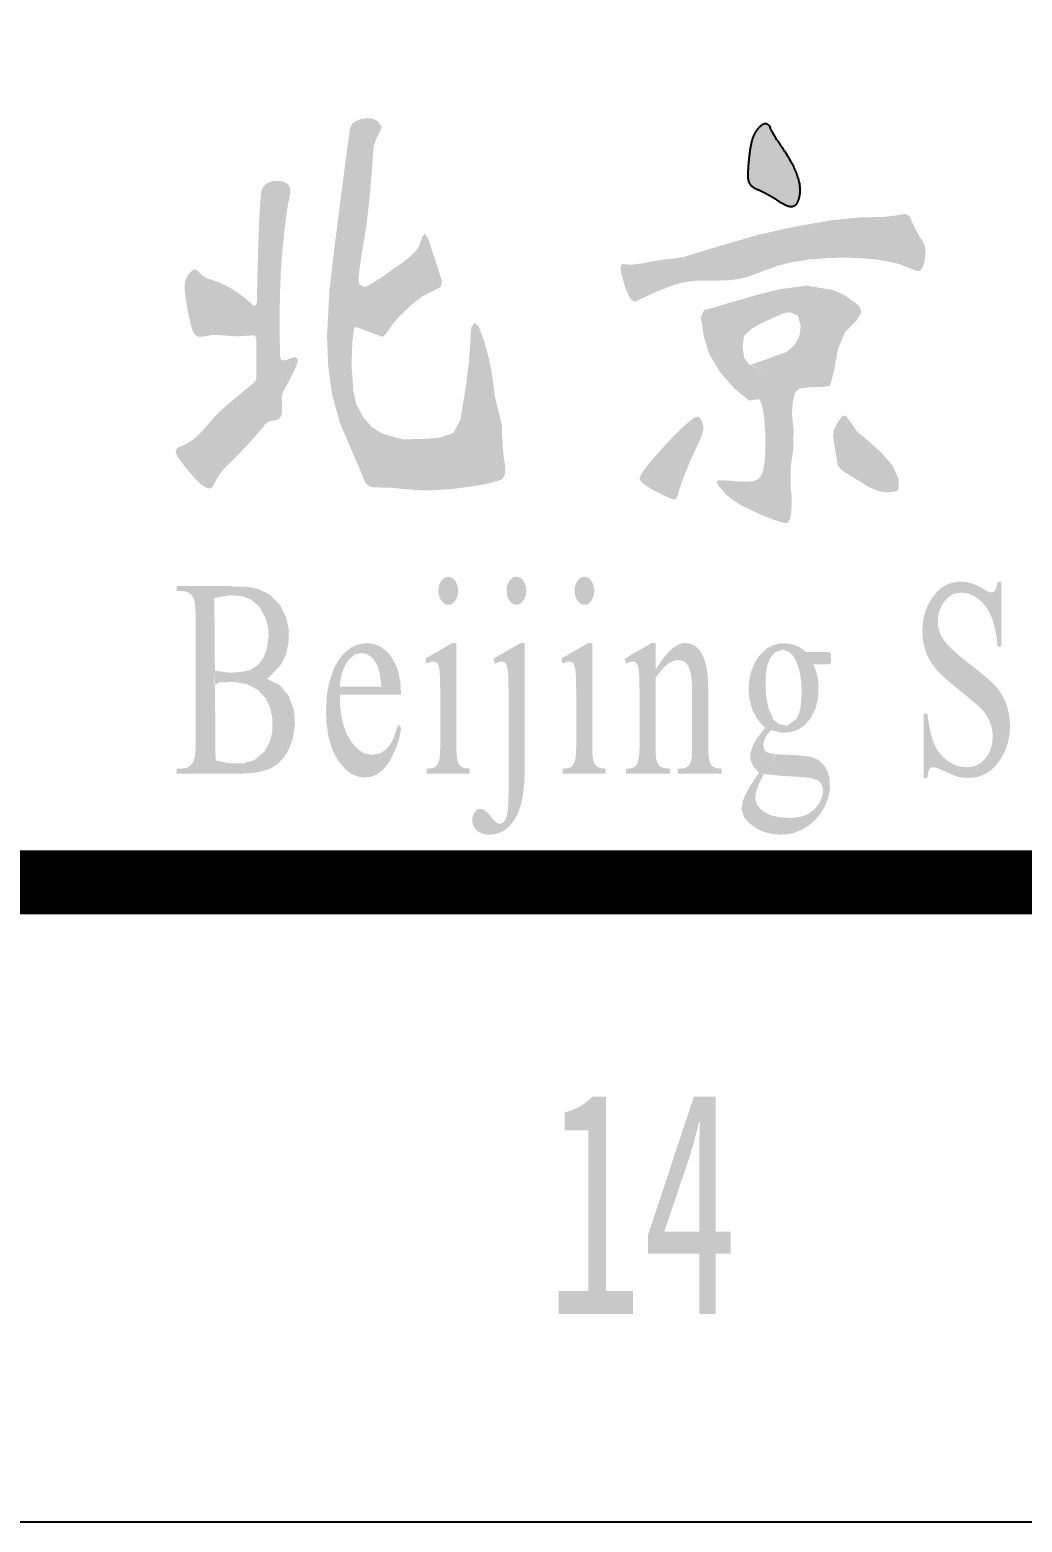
# Model space of a CAD drawing. Header units: millimetres. Extents: x -705761 to 1364679, y -410401 to 446404.
# Drawn here: x -492367 to -490816, y 63422 to 65754 of the extents above; entities that cross this region are included whole.
import ezdxf
from ezdxf.enums import TextEntityAlignment as Align

# ---------------------------------------------------------------- set-up
doc = ezdxf.new("R2010")
doc.units = ezdxf.units.MM
doc.layers.add('TK', color=7, linetype='Continuous')
doc.layers.add('模板-签名-公用', color=3, linetype='Continuous')
doc.layers.add('图框', color=7, linetype='Continuous', lineweight=13)
doc.styles.get("Standard").update_dxf_attribs({"font": 'arial.ttf'})
doc.styles.add('Style-仿宋_GB2312', font='')
doc.styles.add('宋体', font='', dxfattribs={"width": 0.7, "height": 2.5})
doc.styles.add('宋体_1', font='', dxfattribs={"width": 0.7, "height": 2.386364})
doc.styles.get('Style-仿宋_GB2312').set_extended_font_data('仿宋_GB2312')
doc.styles.get('宋体').set_extended_font_data('SimSun')
doc.styles.get('宋体_1').set_extended_font_data('SimSun')

# ---------------------------------------------------------------- blocks, each defined once
blk = doc.blocks.new('BSIET_通用图框_A1_1')
at = {"layer": '图框', "lineweight": 25}
blk.add_lwpolyline([(-841, 594), (0, 594), (0, 0), (-841, 0)], close=True, dxfattribs=at)
at = {"layer": '图框', "const_width": 1}
blk.add_lwpolyline([(-816, 584), (-10, 584), (-10, 10), (-816, 10)], close=True, dxfattribs=at)
at = {"layer": 'TK', "lineweight": 25, "style": '宋体', "width": 0.7, "flags": 3}
for tag, p in [('LZHQ_N会签10_T6_H6', (-828.235, 94.082)), ('LZHQ_N会签9_T6_H6', (-828.357, 86.082)), ('LZHQ_N会签8_T6_H6', (-828.235, 78.082)), ('LZHQ_N会签7_T6_H6', (-828.357, 70.082)), ('LZHQ_N会签6_T6_H6', (-828.253, 62.082)), ('LZHQ_N会签5_T6_H6', (-828.253, 54.082)), ('LZHQ_N会签4_T6_H6', (-828.253, 46.082)), ('LZHQ_N会签3_T6_H6', (-828.253, 38.082)), ('LZHQ_N会签2_T6_H6', (-828.253, 30.082)), ('LZHQ_N会签1_T6_H6', (-828.253, 22.082))]:
    blk.add_attdef(tag, text='', height=2.5, dxfattribs=at).set_placement(p, align=Align.MIDDLE)
at = {"layer": '图框', "color": 7, "lineweight": 25, "style": 'Style-仿宋_GB2312', "width": 0.628572}
blk.add_text('14', height=3.5, dxfattribs=at).set_placement((-131.503, 5.002), align=Align.MIDDLE_CENTER)
at = {"layer": '模板-签名-公用', "lineweight": 25, "style": '宋体', "width": 0.7}
blk.add_attdef('LZTQINS', text='', height=2, dxfattribs=at).set_placement((-10, 10), align=Align.MIDDLE)
at = {"layer": '模板-签名-公用', "lineweight": 25, "style": '宋体', "width": 0.7, "flags": 3}
blk.add_attdef('LZFRAME', (-45.909, 7.064), '', height=3, dxfattribs=at)
blk = doc.blocks.new('BSIET_通用_A1_1')
at = {"layer": '图框', "linetype": 'Continuous', "lineweight": 25, "extrusion": (0, 0, -1)}
for points in [[(124.814, 6.126), (124.488, 6.146), (124.164, 6.188), (123.928, 6.228), (123.699, 6.293), (123.654, 6.354), (123.641, 6.43), (123.649, 6.545), (123.667, 6.659), (123.692, 6.975), (123.695, 7.152), (123.756, 7.396), (123.803, 7.59), (123.829, 7.789), (123.856, 7.988), (123.873, 8.072), (123.89, 8.156), (123.941, 8.35), (123.993, 8.524), (124.059, 8.693), (124.119, 8.743), (124.17, 8.683), (124.176, 8.64), (124.183, 8.514), (124.211, 8.123), (124.26, 7.735), (124.315, 7.402), (124.341, 7.239), (124.419, 7.084), (124.446, 7.029), (124.523, 6.999), (124.652, 6.955), (124.847, 6.934), (125.044, 6.928), (125.24, 6.923), (125.441, 6.978), (125.564, 7.012), (125.721, 7.112), (125.851, 7.254), (125.965, 7.463), (126.014, 7.675), (126.044, 8.081), (126.032, 8.432), (126.006, 8.654), (125.971, 8.681), (125.56, 8.525), (125.496, 8.58), (125.403, 8.723), (125.297, 8.846), (125.117, 9.016), (124.942, 9.158), (124.741, 9.257), (124.654, 9.301), (124.629, 9.398), (124.85, 10.071), (124.897, 10.138), (124.936, 10.097), (124.984, 9.955), (125.031, 9.877), (125.126, 9.782), (125.232, 9.698), (125.585, 9.448), (125.718, 9.366), (125.803, 9.314), (125.863, 9.312), (125.924, 9.352), (125.936, 9.429), (125.907, 9.682), (125.81, 10.273), (125.753, 10.792), (125.732, 11.057), (125.706, 11.396), (125.698, 11.504), (125.664, 11.605), (125.611, 11.719), (125.584, 11.761), (125.573, 11.809), (125.636, 11.898), (125.709, 11.934), (125.789, 11.945), (125.879, 11.935), (125.965, 11.906), (126.031, 11.86), (126.067, 11.789), (126.14, 11.252), (126.226, 10.586), (126.312, 9.92), (126.391, 9.228), (126.427, 8.533), (126.409, 8.075), (126.347, 7.622), (126.227, 7.186), (125.821, 6.235), (125.763, 6.186), (125.687, 6.173), (125.461, 6.169), (125.235, 6.149), (125.025, 6.131)], [(119.174, 10.558), (119.11, 10.583), (119.072, 10.64), (119.045, 10.73), (119.037, 10.823), (119.028, 10.917), (119.069, 11.02), (119.15, 11.21), (119.362, 11.556), (119.437, 11.669), (119.499, 11.789), (119.526, 11.839), (119.578, 11.86), (119.655, 11.819), (119.712, 11.75), (119.784, 11.589), (119.817, 11.415), (119.837, 11.227), (119.846, 11.038), (119.814, 10.912), (119.712, 10.831), (119.387, 10.656), (119.23, 10.571)], [(121.606, 9.079), (121.281, 9.232), (121.006, 9.337), (120.892, 9.369), (120.779, 9.39), (120.66, 9.402), (120.534, 9.405), (120.371, 9.405), (120.167, 9.409), (119.99, 9.43), (119.833, 9.47), (119.601, 9.56), (119.36, 9.644), (119.159, 9.693), (118.897, 9.735), (118.568, 9.76), (118.323, 9.764), (118.047, 9.754), (117.815, 9.731), (117.644, 9.702), (117.484, 9.663), (117.267, 9.578), (117.209, 9.557), (117.168, 9.554), (117.13, 9.588), (117.103, 9.657), (117.084, 9.737), (117.073, 9.848), (117.084, 9.946), (117.117, 10.019), (117.161, 10.084), (117.215, 10.176), (117.283, 10.321), (117.321, 10.409), (117.383, 10.449), (117.535, 10.423), (117.752, 10.399), (118.099, 10.393), (118.513, 10.353), (119.111, 10.249), (119.684, 10.123), (120.407, 9.912), (120.849, 9.775), (121.012, 9.749), (121.175, 9.733), (121.406, 9.695), (121.519, 9.672), (121.656, 9.655), (121.726, 9.657), (121.816, 9.668), (121.838, 9.634), (121.841, 9.591), (121.826, 9.499), (121.766, 9.295), (121.708, 9.158), (121.67, 9.107), (121.64, 9.085)], [(119.061, 7.715), (118.84, 7.743), (118.668, 7.743), (118.565, 7.764), (118.502, 7.999), (118.442, 8.337), (118.327, 8.607), (118.153, 8.781), (118.074, 8.908), (118.115, 9.014), (118.329, 9.172), (118.518, 9.257), (118.926, 9.327), (119.345, 9.272), (119.708, 9.181), (120.149, 9.055), (120.381, 8.984), (120.536, 8.945), (120.585, 8.835), (120.536, 8.517), (120.457, 8.266), (119.903, 8.552), (119.779, 8.661), (119.595, 8.761), (119.301, 8.89), (119.198, 8.914), (119.069, 8.86), (119.024, 8.692), (119.047, 8.53), (119.12, 8.398), (119.247, 8.289), (119.671, 8.137), (119.813, 8.089)], [(119.147, 7.517), (119.109, 7.661), (119.048, 7.717), (119.826, 8.09), (119.906, 8.195), (119.934, 8.372), (119.909, 8.54), (120.456, 8.262), (120.282, 7.972), (120.072, 7.729), (119.83, 7.528), (119.694, 7.551)], [(119.278, 5.616), (119.228, 5.619), (119.186, 5.693), (119.17, 5.804), (119.163, 6.017), (119.184, 6.184), (119.182, 6.485), (119.143, 6.746), (119.136, 7.056), (119.162, 7.334), (119.146, 7.525), (119.686, 7.564), (119.663, 7.535), (119.632, 7.458), (119.614, 7.389), (119.596, 7.275), (119.58, 7.072), (119.576, 6.874), (119.579, 6.707), (119.589, 6.576), (119.608, 6.451), (119.625, 6.394), (119.659, 6.334), (119.704, 6.295), (119.762, 6.27), (119.852, 6.261), (120.02, 6.266), (120.177, 6.281), (120.286, 6.286), (120.324, 6.28), (120.341, 6.257), (120.307, 6.196), (120.198, 6.069), (120.095, 5.982), (119.971, 5.903), (119.713, 5.775), (119.44, 5.663)], [(117.681, 6.095), (117.524, 6.112), (117.494, 6.159), (117.496, 6.306), (117.59, 6.516), (117.754, 6.707), (117.962, 6.894), (118.15, 7.054), (118.24, 7.186), (118.321, 7.296), (118.371, 7.289), (118.447, 7.191), (118.509, 7.064), (118.519, 6.971), (118.462, 6.614), (118.445, 6.52), (118.39, 6.445), (117.971, 6.184), (117.807, 6.113)], [(124.529, 4.338), (124.507, 4.341), (124.484, 4.348), (124.461, 4.363), (124.435, 4.388), (124.415, 4.416), (124.398, 4.45), (124.388, 4.483), (124.382, 4.515), (124.379, 4.548), (124.38, 4.585), (124.382, 4.6), (124.386, 4.627), (124.393, 4.65), (124.401, 4.671), (124.41, 4.69), (124.425, 4.714), (124.445, 4.738), (124.463, 4.753), (124.487, 4.767), (124.509, 4.774), (124.533, 4.776), (124.56, 4.773), (124.589, 4.762), (124.609, 4.749), (124.639, 4.716), (124.662, 4.677), (124.674, 4.646), (124.682, 4.61), (124.686, 4.574), (124.685, 4.53), (124.678, 4.484), (124.666, 4.45), (124.65, 4.417), (124.626, 4.384), (124.615, 4.373), (124.597, 4.358), (124.583, 4.35), (124.567, 4.343), (124.549, 4.339)], [(123.463, 4.338), (123.441, 4.341), (123.419, 4.348), (123.395, 4.363), (123.369, 4.388), (123.35, 4.416), (123.333, 4.45), (123.323, 4.483), (123.317, 4.515), (123.314, 4.548), (123.315, 4.585), (123.316, 4.6), (123.321, 4.627), (123.327, 4.65), (123.335, 4.671), (123.345, 4.69), (123.359, 4.714), (123.379, 4.738), (123.397, 4.753), (123.421, 4.767), (123.443, 4.774), (123.467, 4.776), (123.494, 4.773), (123.524, 4.762), (123.543, 4.749), (123.574, 4.716), (123.597, 4.677), (123.608, 4.646), (123.617, 4.61), (123.62, 4.574), (123.62, 4.53), (123.612, 4.484), (123.601, 4.45), (123.584, 4.417), (123.561, 4.384), (123.55, 4.373), (123.532, 4.358), (123.517, 4.35), (123.501, 4.343), (123.484, 4.339)], [(122.401, 4.338), (122.379, 4.341), (122.356, 4.348), (122.333, 4.363), (122.307, 4.388), (122.288, 4.416), (122.271, 4.45), (122.26, 4.483), (122.254, 4.515), (122.252, 4.548), (122.252, 4.585), (122.254, 4.6), (122.259, 4.627), (122.265, 4.65), (122.273, 4.671), (122.282, 4.69), (122.297, 4.714), (122.317, 4.738), (122.335, 4.753), (122.359, 4.767), (122.381, 4.774), (122.405, 4.776), (122.432, 4.773), (122.462, 4.762), (122.481, 4.749), (122.511, 4.716), (122.534, 4.677), (122.546, 4.646), (122.554, 4.61), (122.558, 4.574), (122.557, 4.53), (122.55, 4.484), (122.539, 4.45), (122.522, 4.417), (122.499, 4.384), (122.488, 4.373), (122.469, 4.358), (122.455, 4.35), (122.439, 4.343), (122.421, 4.339)], [(127.36, 3.184), (127.268, 3.271), (127.145, 3.405), (127.07, 3.555), (127.026, 3.762), (127.027, 3.955), (127.061, 4.126), (127.158, 4.331), (127.316, 4.494), (127.497, 4.584), (127.661, 4.619), (127.907, 4.62), (128.178, 4.445), (127.942, 4.488), (127.752, 4.471), (127.615, 4.418), (127.487, 4.309), (127.381, 4.12), (127.346, 3.974), (127.339, 3.856), (127.365, 3.655), (127.416, 3.52), (127.5, 3.403), (127.621, 3.323), (127.728, 3.294), (127.946, 3.275), (128.154, 3.303)], [(125.269, 2.934), (125.281, 3.134), (125.31, 3.278), (125.353, 3.401), (125.423, 3.526), (125.481, 3.598), (125.588, 3.683), (125.705, 3.729), (125.817, 3.739), (125.95, 3.716), (126.053, 3.669), (126.163, 3.579), (126.256, 3.462), (126.325, 3.333), (126.384, 3.146), (126.227, 3.058), (126.21, 3.2), (126.183, 3.304), (126.131, 3.418), (126.071, 3.496), (125.991, 3.559), (125.899, 3.585), (125.817, 3.573), (125.741, 3.527), (125.685, 3.467), (125.641, 3.392), (125.606, 3.288), (125.592, 3.187), (125.577, 3.055)], [(119.305, 2.337), (119.191, 2.346), (119.078, 2.38), (118.97, 2.45), (118.874, 2.559), (118.792, 2.717), (118.752, 2.88), (118.746, 3.082), (118.759, 3.197), (118.795, 3.333), (118.828, 3.405), (118.639, 3.406), (118.586, 3.408), (118.565, 3.416), (118.551, 3.448), (118.549, 3.545), (118.553, 3.568), (118.571, 3.594), (118.618, 3.599), (118.941, 3.6), (119.025, 3.665), (119.125, 3.713), (119.246, 3.737), (119.353, 3.734), (119.46, 3.707), (119.56, 3.652), (119.678, 3.534), (119.748, 3.423), (119.801, 3.29), (119.828, 3.168), (119.839, 3.016), (119.826, 2.862), (119.775, 2.68), (119.693, 2.536), (119.58, 2.417), (119.452, 2.554), (119.524, 2.711), (119.562, 2.887), (119.574, 3.035), (119.571, 3.242), (119.547, 3.391), (119.499, 3.51), (119.429, 3.594), (119.311, 3.636), (119.212, 3.607), (119.143, 3.541), (119.092, 3.449), (119.043, 3.301), (119.017, 3.136), (119.009, 2.996), (119.025, 2.739), (119.05, 2.639), (119.093, 2.552), (119.243, 2.447), (119.385, 2.482), (119.492, 2.377)], [(125.834, 1.64), (125.746, 1.65), (125.658, 1.682), (125.554, 1.757), (125.446, 1.894), (125.336, 2.123), (125.293, 2.273), (125.269, 2.418), (125.316, 2.466), (125.39, 2.247), (125.441, 2.155), (125.513, 2.071), (125.601, 2.016), (125.718, 1.992), (125.831, 2.011), (125.933, 2.069), (126.035, 2.179), (126.111, 2.303), (126.168, 2.45), (126.205, 2.612), (126.223, 2.768), (126.224, 2.934), (125.269, 2.934), (125.587, 3.058), (126.227, 3.058), (126.389, 3.149), (126.425, 2.961), (126.442, 2.697), (126.438, 2.522), (126.408, 2.288), (126.348, 2.081), (126.257, 1.905), (126.139, 1.764), (126.049, 1.697), (125.923, 1.648)], [(119.596, 1.691), (119.415, 2.003), (119.539, 2.025), (119.591, 2.064), (119.612, 2.161), (119.574, 2.274), (119.485, 2.384), (119.372, 2.479), (119.457, 2.548), (119.567, 2.431), (119.699, 2.264), (119.765, 2.154), (119.809, 2.025), (119.814, 1.916), (119.757, 1.799), (119.674, 1.717)], [(119.346, 0.746), (119.223, 0.754), (119.145, 0.77), (119.019, 0.815), (118.884, 0.898), (118.795, 0.979), (118.713, 1.079), (118.647, 1.188), (118.592, 1.327), (118.567, 1.473), (118.576, 1.633), (118.607, 1.74), (118.652, 1.82), (118.745, 1.912), (118.86, 1.962), (119.074, 1.987), (119.209, 1.993), (119.407, 2.002), (119.601, 1.693), (119.481, 1.682), (119.333, 1.665), (119.055, 1.649), (118.885, 1.633), (118.762, 1.598), (118.711, 1.555), (118.679, 1.473), (118.677, 1.411), (118.693, 1.327), (118.739, 1.229), (118.816, 1.134), (118.92, 1.062), (119.033, 1.024), (119.16, 1.008), (119.279, 1.009), (119.384, 1.022), (119.475, 1.045), (119.574, 1.088), (119.648, 1.141), (119.71, 1.22), (119.734, 1.303), (119.727, 1.397), (119.673, 1.554), (119.601, 1.683), (119.675, 1.718), (119.743, 1.615), (119.82, 1.498), (119.874, 1.4), (119.927, 1.282), (119.951, 1.154), (119.914, 1.027), (119.841, 0.937), (119.72, 0.845), (119.621, 0.796), (119.492, 0.759)]]:
    blk.add_hatch(color=7, dxfattribs=at).paths.add_polyline_path(points)
at = {"layer": '图框', "linetype": 'Continuous', "lineweight": 25}
h = blk.add_hatch(color=7, dxfattribs=at)
edge = h.paths.add_edge_path()
edge.add_spline(control_points=[(-126.886, 8.144), (-126.886, 8.206), (-126.924, 8.206)], knot_values=[0, 0, 0, 1, 1, 1], degree=2, periodic=0)
edge.add_spline(control_points=[(-126.924, 8.206), (-126.962, 8.206), (-127.016, 8.182)], knot_values=[0, 0, 0, 1, 1, 1], degree=2, periodic=0)
edge.add_spline(control_points=[(-127.016, 8.182), (-127.071, 8.159), (-127.109, 8.159)], knot_values=[0, 0, 0, 1, 1, 1], degree=2, periodic=0)
edge.add_spline(control_points=[(-127.109, 8.159), (-127.147, 8.159), (-127.157, 8.202)], knot_values=[0, 0, 0, 1, 1, 1], degree=2, periodic=0)
edge.add_spline(control_points=[(-127.157, 8.202), (-127.166, 8.245), (-127.166, 8.841)], knot_values=[0, 0, 0, 1, 1, 1], degree=2, periodic=0)
edge.add_spline(control_points=[(-127.166, 8.841), (-127.166, 9.437), (-127.115, 9.966)], knot_values=[0, 0, 0, 1, 1, 1], degree=2, periodic=0)
edge.add_spline(control_points=[(-127.115, 9.966), (-127.064, 10.496), (-127.013, 10.707)], knot_values=[0, 0, 0, 1, 1, 1], degree=2, periodic=0)
edge.add_spline(control_points=[(-127.013, 10.707), (-127, 10.753), (-127, 10.792)], knot_values=[0, 0, 0, 1, 1, 1], degree=2, periodic=0)
edge.add_spline(control_points=[(-127, 10.792), (-127, 10.964), (-127.204, 10.964)], knot_values=[0, 0, 0, 1, 1, 1], degree=2, periodic=0)
edge.add_spline(control_points=[(-127.204, 10.964), (-127.408, 10.964), (-127.45, 10.804)], knot_values=[0, 0, 0, 1, 1, 1], degree=2, periodic=0)
edge.add_spline(control_points=[(-127.45, 10.804), (-127.491, 10.644), (-127.523, 9.086)], knot_values=[0, 0, 0, 1, 1, 1], degree=2, periodic=0)
edge.add_spline(control_points=[(-127.523, 9.086), (-127.523, 9.016), (-127.568, 9.016)], knot_values=[0, 0, 0, 1, 1, 1], degree=2, periodic=0)
edge.add_spline(control_points=[(-127.568, 9.016), (-127.574, 9.016), (-127.587, 9.024)], knot_values=[0, 0, 0, 1, 1, 1], degree=2, periodic=0)
edge.add_spline(control_points=[(-127.587, 9.024), (-127.912, 9.328), (-128.243, 9.421)], knot_values=[0, 0, 0, 1, 1, 1], degree=2, periodic=0)
edge.add_spline(control_points=[(-128.243, 9.421), (-128.339, 9.444), (-128.4, 9.511)], knot_values=[0, 0, 0, 1, 1, 1], degree=2, periodic=0)
edge.add_spline(control_points=[(-128.4, 9.511), (-128.46, 9.577), (-128.495, 9.577)], knot_values=[0, 0, 0, 1, 1, 1], degree=2, periodic=0)
edge.add_spline(control_points=[(-128.495, 9.577), (-128.53, 9.577), (-128.591, 9.503)], knot_values=[0, 0, 0, 1, 1, 1], degree=2, periodic=0)
edge.add_spline(control_points=[(-128.591, 9.503), (-128.651, 9.429), (-128.651, 9.308)], knot_values=[0, 0, 0, 1, 1, 1], degree=2, periodic=0)
edge.add_spline(control_points=[(-128.651, 9.308), (-128.651, 9.187), (-128.597, 8.907)], knot_values=[0, 0, 0, 1, 1, 1], degree=2, periodic=0)
edge.add_spline(control_points=[(-128.597, 8.907), (-128.543, 8.626), (-128.502, 8.576)], knot_values=[0, 0, 0, 1, 1, 1], degree=2, periodic=0)
edge.add_spline(control_points=[(-128.502, 8.576), (-128.46, 8.525), (-128.415, 8.525)], knot_values=[0, 0, 0, 1, 1, 1], degree=2, periodic=0)
edge.add_line((-128.415, 8.525), (-128.294, 8.541))
edge.add_spline(control_points=[(-128.294, 8.541), (-128.224, 8.556), (-128.135, 8.556)], knot_values=[0, 0, 0, 1, 1, 1], degree=2, periodic=0)
edge.add_line((-128.135, 8.556), (-127.842, 8.533))
edge.add_line((-127.842, 8.533), (-127.587, 8.549))
edge.add_spline(control_points=[(-127.587, 8.549), (-127.529, 8.549), (-127.529, 8.471)], knot_values=[0, 0, 0, 1, 1, 1], degree=2, periodic=0)
edge.add_spline(control_points=[(-127.529, 8.471), (-127.529, 7.925), (-127.533, 7.882)], knot_values=[0, 0, 0, 1, 1, 1], degree=2, periodic=0)
edge.add_spline(control_points=[(-127.533, 7.882), (-127.536, 7.84), (-127.58, 7.801)], knot_values=[0, 0, 0, 1, 1, 1], degree=2, periodic=0)
edge.add_spline(control_points=[(-127.58, 7.801), (-127.874, 7.559), (-128.017, 7.435)], knot_values=[0, 0, 0, 1, 1, 1], degree=2, periodic=0)
edge.add_spline(control_points=[(-128.017, 7.435), (-128.16, 7.31), (-128.342, 7.096)], knot_values=[0, 0, 0, 1, 1, 1], degree=2, periodic=0)
edge.add_spline(control_points=[(-128.342, 7.096), (-128.524, 6.881), (-128.721, 6.811)], knot_values=[0, 0, 0, 1, 1, 1], degree=2, periodic=0)
edge.add_spline(control_points=[(-128.721, 6.811), (-128.791, 6.788), (-128.791, 6.73)], knot_values=[0, 0, 0, 1, 1, 1], degree=2, periodic=0)
edge.add_spline(control_points=[(-128.791, 6.73), (-128.791, 6.671), (-128.578, 6.414)], knot_values=[0, 0, 0, 1, 1, 1], degree=2, periodic=0)
edge.add_spline(control_points=[(-128.578, 6.414), (-128.364, 6.157), (-128.269, 6.157)], knot_values=[0, 0, 0, 1, 1, 1], degree=2, periodic=0)
edge.add_spline(control_points=[(-128.269, 6.157), (-128.218, 6.157), (-128.18, 6.243)], knot_values=[0, 0, 0, 1, 1, 1], degree=2, periodic=0)
edge.add_spline(control_points=[(-128.18, 6.243), (-128.122, 6.383), (-127.988, 6.515)], knot_values=[0, 0, 0, 1, 1, 1], degree=2, periodic=0)
edge.add_spline(control_points=[(-127.988, 6.515), (-127.631, 6.858), (-127.396, 7.154)], knot_values=[0, 0, 0, 1, 1, 1], degree=2, periodic=0)
edge.add_spline(control_points=[(-127.396, 7.154), (-127.345, 7.216), (-127.278, 7.216)], knot_values=[0, 0, 0, 1, 1, 1], degree=2, periodic=0)
edge.add_spline(control_points=[(-127.278, 7.216), (-127.211, 7.216), (-127.169, 7.255)], knot_values=[0, 0, 0, 1, 1, 1], degree=2, periodic=0)
edge.add_spline(control_points=[(-127.169, 7.255), (-127.128, 7.294), (-127.128, 7.411)], knot_values=[0, 0, 0, 1, 1, 1], degree=2, periodic=0)
edge.add_line((-127.128, 7.411), (-127.134, 7.551))
edge.add_spline(control_points=[(-127.134, 7.551), (-127.134, 7.637), (-127.096, 7.699)], knot_values=[0, 0, 0, 1, 1, 1], degree=2, periodic=0)
edge.add_spline(control_points=[(-127.096, 7.699), (-126.886, 8.081), (-126.886, 8.144)], knot_values=[0, 0, 0, 1, 1, 1], degree=2, periodic=0)
h = blk.add_hatch(color=7, dxfattribs=at)
edge = h.paths.add_edge_path()
edge.add_spline(control_points=[(-120.636, 7.279), (-120.687, 7.279), (-120.85, 7.131)], knot_values=[0, 0, 0, 1, 1, 1], degree=2, periodic=0)
edge.add_spline(control_points=[(-120.85, 7.131), (-121.013, 6.983), (-121.277, 6.683)], knot_values=[0, 0, 0, 1, 1, 1], degree=2, periodic=0)
edge.add_spline(control_points=[(-121.277, 6.683), (-121.541, 6.383), (-121.541, 6.313)], knot_values=[0, 0, 0, 1, 1, 1], degree=2, periodic=0)
edge.add_spline(control_points=[(-121.541, 6.313), (-121.541, 6.243), (-121.296, 6.114)], knot_values=[0, 0, 0, 1, 1, 1], degree=2, periodic=0)
edge.add_spline(control_points=[(-121.296, 6.114), (-121.051, 5.986), (-121.006, 5.986)], knot_values=[0, 0, 0, 1, 1, 1], degree=2, periodic=0)
edge.add_spline(control_points=[(-121.006, 5.986), (-120.961, 5.986), (-120.942, 6.063)], knot_values=[0, 0, 0, 1, 1, 1], degree=2, periodic=0)
edge.add_spline(control_points=[(-120.942, 6.063), (-120.866, 6.352), (-120.63, 6.85)], knot_values=[0, 0, 0, 1, 1, 1], degree=2, periodic=0)
edge.add_spline(control_points=[(-120.63, 6.85), (-120.547, 7.014), (-120.547, 7.096)], knot_values=[0, 0, 0, 1, 1, 1], degree=2, periodic=0)
edge.add_spline(control_points=[(-120.547, 7.096), (-120.547, 7.178), (-120.579, 7.228)], knot_values=[0, 0, 0, 1, 1, 1], degree=2, periodic=0)
edge.add_spline(control_points=[(-120.579, 7.228), (-120.611, 7.279), (-120.636, 7.279)], knot_values=[0, 0, 0, 1, 1, 1], degree=2, periodic=0)
h = blk.add_hatch(color=7, dxfattribs=at)
edge = h.paths.add_edge_path()
edge.add_line((-115.891, 4.7), (-115.947, 4.7))
edge.add_spline(control_points=[(-115.947, 4.7), (-115.962, 4.599), (-115.987, 4.565)], knot_values=[0, 0, 0, 1, 1, 1], degree=2, periodic=0)
edge.add_spline(control_points=[(-115.987, 4.565), (-116.012, 4.532), (-116.051, 4.532)], knot_values=[0, 0, 0, 1, 1, 1], degree=2, periodic=0)
edge.add_spline(control_points=[(-116.051, 4.532), (-116.086, 4.532), (-116.171, 4.586)], knot_values=[0, 0, 0, 1, 1, 1], degree=2, periodic=0)
edge.add_spline(control_points=[(-116.171, 4.586), (-116.355, 4.7), (-116.519, 4.7)], knot_values=[0, 0, 0, 1, 1, 1], degree=2, periodic=0)
edge.add_spline(control_points=[(-116.519, 4.7), (-116.782, 4.7), (-116.952, 4.471)], knot_values=[0, 0, 0, 1, 1, 1], degree=2, periodic=0)
edge.add_spline(control_points=[(-116.952, 4.471), (-117.122, 4.243), (-117.122, 3.928)], knot_values=[0, 0, 0, 1, 1, 1], degree=2, periodic=0)
edge.add_spline(control_points=[(-117.122, 3.928), (-117.122, 3.746), (-117.065, 3.594)], knot_values=[0, 0, 0, 1, 1, 1], degree=2, periodic=0)
edge.add_spline(control_points=[(-117.065, 3.594), (-117.007, 3.443), (-116.895, 3.318)], knot_values=[0, 0, 0, 1, 1, 1], degree=2, periodic=0)
edge.add_spline(control_points=[(-116.895, 3.318), (-116.784, 3.192), (-116.52, 2.982)], knot_values=[0, 0, 0, 1, 1, 1], degree=2, periodic=0)
edge.add_spline(control_points=[(-116.52, 2.982), (-116.255, 2.771), (-116.196, 2.706)], knot_values=[0, 0, 0, 1, 1, 1], degree=2, periodic=0)
edge.add_spline(control_points=[(-116.196, 2.706), (-116.109, 2.611), (-116.067, 2.5)], knot_values=[0, 0, 0, 1, 1, 1], degree=2, periodic=0)
edge.add_spline(control_points=[(-116.067, 2.5), (-116.025, 2.39), (-116.025, 2.281)], knot_values=[0, 0, 0, 1, 1, 1], degree=2, periodic=0)
edge.add_spline(control_points=[(-116.025, 2.281), (-116.025, 2.086), (-116.135, 1.943)], knot_values=[0, 0, 0, 1, 1, 1], degree=2, periodic=0)
edge.add_spline(control_points=[(-116.135, 1.943), (-116.245, 1.8), (-116.435, 1.8)], knot_values=[0, 0, 0, 1, 1, 1], degree=2, periodic=0)
edge.add_spline(control_points=[(-116.435, 1.8), (-116.598, 1.8), (-116.735, 1.904)], knot_values=[0, 0, 0, 1, 1, 1], degree=2, periodic=0)
edge.add_spline(control_points=[(-116.735, 1.904), (-116.873, 2.008), (-116.939, 2.165)], knot_values=[0, 0, 0, 1, 1, 1], degree=2, periodic=0)
edge.add_spline(control_points=[(-116.939, 2.165), (-117.006, 2.323), (-117.045, 2.639)], knot_values=[0, 0, 0, 1, 1, 1], degree=2, periodic=0)
edge.add_line((-117.045, 2.639), (-117.101, 2.639))
edge.add_line((-117.101, 2.639), (-117.101, 1.633))
edge.add_line((-117.101, 1.633), (-117.045, 1.633))
edge.add_spline(control_points=[(-117.045, 1.633), (-117.035, 1.735), (-117.013, 1.768)], knot_values=[0, 0, 0, 1, 1, 1], degree=2, periodic=0)
edge.add_spline(control_points=[(-117.013, 1.768), (-116.991, 1.8), (-116.953, 1.8)], knot_values=[0, 0, 0, 1, 1, 1], degree=2, periodic=0)
edge.add_spline(control_points=[(-116.953, 1.8), (-116.913, 1.8), (-116.766, 1.732)], knot_values=[0, 0, 0, 1, 1, 1], degree=2, periodic=0)
edge.add_spline(control_points=[(-116.766, 1.732), (-116.618, 1.663), (-116.571, 1.652)], knot_values=[0, 0, 0, 1, 1, 1], degree=2, periodic=0)
edge.add_spline(control_points=[(-116.571, 1.652), (-116.492, 1.633), (-116.403, 1.633)], knot_values=[0, 0, 0, 1, 1, 1], degree=2, periodic=0)
edge.add_spline(control_points=[(-116.403, 1.633), (-116.118, 1.633), (-115.937, 1.874)], knot_values=[0, 0, 0, 1, 1, 1], degree=2, periodic=0)
edge.add_spline(control_points=[(-115.937, 1.874), (-115.755, 2.115), (-115.755, 2.448)], knot_values=[0, 0, 0, 1, 1, 1], degree=2, periodic=0)
edge.add_spline(control_points=[(-115.755, 2.448), (-115.755, 2.623), (-115.812, 2.783)], knot_values=[0, 0, 0, 1, 1, 1], degree=2, periodic=0)
edge.add_spline(control_points=[(-115.812, 2.783), (-115.869, 2.943), (-115.975, 3.061)], knot_values=[0, 0, 0, 1, 1, 1], degree=2, periodic=0)
edge.add_spline(control_points=[(-115.975, 3.061), (-116.08, 3.179), (-116.368, 3.4)], knot_values=[0, 0, 0, 1, 1, 1], degree=2, periodic=0)
edge.add_spline(control_points=[(-116.368, 3.4), (-116.722, 3.67), (-116.816, 3.832)], knot_values=[0, 0, 0, 1, 1, 1], degree=2, periodic=0)
edge.add_spline(control_points=[(-116.816, 3.832), (-116.881, 3.943), (-116.881, 4.077)], knot_values=[0, 0, 0, 1, 1, 1], degree=2, periodic=0)
edge.add_spline(control_points=[(-116.881, 4.077), (-116.881, 4.252), (-116.778, 4.39)], knot_values=[0, 0, 0, 1, 1, 1], degree=2, periodic=0)
edge.add_spline(control_points=[(-116.778, 4.39), (-116.674, 4.527), (-116.516, 4.527)], knot_values=[0, 0, 0, 1, 1, 1], degree=2, periodic=0)
edge.add_spline(control_points=[(-116.516, 4.527), (-116.377, 4.527), (-116.246, 4.426)], knot_values=[0, 0, 0, 1, 1, 1], degree=2, periodic=0)
edge.add_spline(control_points=[(-116.246, 4.426), (-116.115, 4.324), (-116.045, 4.151)], knot_values=[0, 0, 0, 1, 1, 1], degree=2, periodic=0)
edge.add_spline(control_points=[(-116.045, 4.151), (-115.974, 3.978), (-115.947, 3.686)], knot_values=[0, 0, 0, 1, 1, 1], degree=2, periodic=0)
edge.add_line((-115.947, 3.686), (-115.891, 3.686))
edge.add_line((-115.891, 3.686), (-115.891, 4.7))
blk.add_hatch(color=7, dxfattribs=at).paths.add_polyline_path([(-128.775, 1.7), (-127.761, 1.7), (-127.608, 1.708), (-127.464, 1.73), (-127.329, 1.772), (-127.283, 1.795), (-127.213, 1.841), (-127.127, 1.923), (-127.059, 2.016), (-127.018, 2.093), (-126.963, 2.241), (-126.927, 2.47), (-126.947, 2.707), (-127.031, 2.924), (-127.161, 3.078), (-127.393, 3.195), (-128.178, 3.309), (-128.179, 3.285), (-128.178, 3.082), (-128.115, 3.125), (-127.883, 3.132), (-127.671, 3.096), (-127.503, 3.006), (-127.386, 2.878), (-127.321, 2.741), (-127.28, 2.57), (-127.28, 2.36), (-127.317, 2.204), (-127.404, 2.047), (-127.559, 1.914), (-127.735, 1.86), (-127.94, 1.858), (-128.169, 1.906), (-128.178, 3.082), (-128.188, 3.076), (-128.179, 3.285), (-128.188, 4.438), (-127.889, 4.633), (-128.775, 4.633), (-128.775, 4.553), (-128.697, 4.553), (-128.688, 4.553), (-128.678, 4.553), (-128.661, 4.551), (-128.639, 4.547), (-128.612, 4.538), (-128.585, 4.524), (-128.564, 4.508), (-128.544, 4.489), (-128.535, 4.478), (-128.522, 4.459), (-128.512, 4.439), (-128.505, 4.417), (-128.498, 4.392), (-128.493, 4.364), (-128.485, 4.299), (-128.479, 4.193), (-128.478, 2.22), (-128.479, 2.141), (-128.481, 2.081), (-128.485, 2.025), (-128.492, 1.972), (-128.501, 1.928), (-128.511, 1.899), (-128.52, 1.882), (-128.529, 1.867), (-128.542, 1.849), (-128.559, 1.83), (-128.581, 1.812), (-128.605, 1.798), (-128.633, 1.787), (-128.653, 1.783), (-128.674, 1.78), (-128.697, 1.779), (-128.775, 1.779)])
h = blk.add_hatch(color=7, dxfattribs=at)
edge = h.paths.add_edge_path()
edge.add_line((-124.406, 3.739), (-124.473, 3.739))
edge.add_line((-124.473, 3.739), (-124.891, 3.497))
edge.add_line((-124.891, 3.497), (-124.87, 3.418))
edge.add_spline(control_points=[(-124.87, 3.418), (-124.809, 3.45), (-124.767, 3.45)], knot_values=[0, 0, 0, 1, 1, 1], degree=2, periodic=0)
edge.add_spline(control_points=[(-124.767, 3.45), (-124.727, 3.45), (-124.705, 3.423)], knot_values=[0, 0, 0, 1, 1, 1], degree=2, periodic=0)
edge.add_spline(control_points=[(-124.705, 3.423), (-124.682, 3.396), (-124.671, 3.327)], knot_values=[0, 0, 0, 1, 1, 1], degree=2, periodic=0)
edge.add_spline(control_points=[(-124.671, 3.327), (-124.658, 3.232), (-124.658, 2.91)], knot_values=[0, 0, 0, 1, 1, 1], degree=2, periodic=0)
edge.add_line((-124.658, 2.91), (-124.658, 2.148))
edge.add_spline(control_points=[(-124.658, 2.148), (-124.658, 1.964), (-124.678, 1.9)], knot_values=[0, 0, 0, 1, 1, 1], degree=2, periodic=0)
edge.add_spline(control_points=[(-124.678, 1.9), (-124.698, 1.835), (-124.733, 1.807)], knot_values=[0, 0, 0, 1, 1, 1], degree=2, periodic=0)
edge.add_spline(control_points=[(-124.733, 1.807), (-124.768, 1.779), (-124.869, 1.779)], knot_values=[0, 0, 0, 1, 1, 1], degree=2, periodic=0)
edge.add_line((-124.869, 1.779), (-124.869, 1.7))
edge.add_line((-124.869, 1.7), (-124.196, 1.7))
edge.add_line((-124.196, 1.7), (-124.196, 1.779))
edge.add_spline(control_points=[(-124.196, 1.779), (-124.294, 1.779), (-124.331, 1.809)], knot_values=[0, 0, 0, 1, 1, 1], degree=2, periodic=0)
edge.add_spline(control_points=[(-124.331, 1.809), (-124.368, 1.839), (-124.387, 1.901)], knot_values=[0, 0, 0, 1, 1, 1], degree=2, periodic=0)
edge.add_spline(control_points=[(-124.387, 1.901), (-124.406, 1.962), (-124.406, 2.148)], knot_values=[0, 0, 0, 1, 1, 1], degree=2, periodic=0)
edge.add_line((-124.406, 2.148), (-124.406, 3.739))
h = blk.add_hatch(color=7, dxfattribs=at)
edge = h.paths.add_edge_path()
edge.add_line((-123.339, 3.739), (-123.404, 3.739))
edge.add_line((-123.404, 3.739), (-123.824, 3.497))
edge.add_line((-123.824, 3.497), (-123.802, 3.418))
edge.add_spline(control_points=[(-123.802, 3.418), (-123.742, 3.45), (-123.699, 3.45)], knot_values=[0, 0, 0, 1, 1, 1], degree=2, periodic=0)
edge.add_spline(control_points=[(-123.699, 3.45), (-123.66, 3.45), (-123.637, 3.423)], knot_values=[0, 0, 0, 1, 1, 1], degree=2, periodic=0)
edge.add_spline(control_points=[(-123.637, 3.423), (-123.615, 3.396), (-123.604, 3.325)], knot_values=[0, 0, 0, 1, 1, 1], degree=2, periodic=0)
edge.add_spline(control_points=[(-123.604, 3.325), (-123.59, 3.232), (-123.59, 2.905)], knot_values=[0, 0, 0, 1, 1, 1], degree=2, periodic=0)
edge.add_line((-123.59, 2.905), (-123.59, 1.497))
edge.add_spline(control_points=[(-123.59, 1.497), (-123.59, 1.184), (-123.607, 1.09)], knot_values=[0, 0, 0, 1, 1, 1], degree=2, periodic=0)
edge.add_spline(control_points=[(-123.607, 1.09), (-123.624, 0.996), (-123.658, 0.956)], knot_values=[0, 0, 0, 1, 1, 1], degree=2, periodic=0)
edge.add_spline(control_points=[(-123.658, 0.956), (-123.693, 0.916), (-123.729, 0.916)], knot_values=[0, 0, 0, 1, 1, 1], degree=2, periodic=0)
edge.add_spline(control_points=[(-123.729, 0.916), (-123.779, 0.916), (-123.853, 1.011)], knot_values=[0, 0, 0, 1, 1, 1], degree=2, periodic=0)
edge.add_spline(control_points=[(-123.853, 1.011), (-123.927, 1.105), (-123.953, 1.12)], knot_values=[0, 0, 0, 1, 1, 1], degree=2, periodic=0)
edge.add_spline(control_points=[(-123.953, 1.12), (-123.994, 1.149), (-124.033, 1.149)], knot_values=[0, 0, 0, 1, 1, 1], degree=2, periodic=0)
edge.add_spline(control_points=[(-124.033, 1.149), (-124.083, 1.149), (-124.12, 1.094)], knot_values=[0, 0, 0, 1, 1, 1], degree=2, periodic=0)
edge.add_spline(control_points=[(-124.12, 1.094), (-124.157, 1.04), (-124.157, 0.965)], knot_values=[0, 0, 0, 1, 1, 1], degree=2, periodic=0)
edge.add_spline(control_points=[(-124.157, 0.965), (-124.157, 0.889), (-124.091, 0.817)], knot_values=[0, 0, 0, 1, 1, 1], degree=2, periodic=0)
edge.add_spline(control_points=[(-124.091, 0.817), (-124.024, 0.746), (-123.886, 0.746)], knot_values=[0, 0, 0, 1, 1, 1], degree=2, periodic=0)
edge.add_spline(control_points=[(-123.886, 0.746), (-123.643, 0.746), (-123.491, 0.992)], knot_values=[0, 0, 0, 1, 1, 1], degree=2, periodic=0)
edge.add_spline(control_points=[(-123.491, 0.992), (-123.339, 1.239), (-123.339, 1.746)], knot_values=[0, 0, 0, 1, 1, 1], degree=2, periodic=0)
edge.add_line((-123.339, 1.746), (-123.339, 3.739))
h = blk.add_hatch(color=7, dxfattribs=at)
edge = h.paths.add_edge_path()
edge.add_line((-122.282, 3.739), (-122.348, 3.739))
edge.add_line((-122.348, 3.739), (-122.767, 3.497))
edge.add_line((-122.767, 3.497), (-122.745, 3.418))
edge.add_spline(control_points=[(-122.745, 3.418), (-122.685, 3.45), (-122.642, 3.45)], knot_values=[0, 0, 0, 1, 1, 1], degree=2, periodic=0)
edge.add_spline(control_points=[(-122.642, 3.45), (-122.603, 3.45), (-122.58, 3.423)], knot_values=[0, 0, 0, 1, 1, 1], degree=2, periodic=0)
edge.add_spline(control_points=[(-122.58, 3.423), (-122.558, 3.396), (-122.547, 3.327)], knot_values=[0, 0, 0, 1, 1, 1], degree=2, periodic=0)
edge.add_spline(control_points=[(-122.547, 3.327), (-122.533, 3.232), (-122.533, 2.91)], knot_values=[0, 0, 0, 1, 1, 1], degree=2, periodic=0)
edge.add_line((-122.533, 2.91), (-122.533, 2.148))
edge.add_spline(control_points=[(-122.533, 2.148), (-122.533, 1.964), (-122.554, 1.9)], knot_values=[0, 0, 0, 1, 1, 1], degree=2, periodic=0)
edge.add_spline(control_points=[(-122.554, 1.9), (-122.574, 1.835), (-122.609, 1.807)], knot_values=[0, 0, 0, 1, 1, 1], degree=2, periodic=0)
edge.add_spline(control_points=[(-122.609, 1.807), (-122.644, 1.779), (-122.745, 1.779)], knot_values=[0, 0, 0, 1, 1, 1], degree=2, periodic=0)
edge.add_line((-122.745, 1.779), (-122.745, 1.7))
edge.add_line((-122.745, 1.7), (-122.072, 1.7))
edge.add_line((-122.072, 1.7), (-122.072, 1.779))
edge.add_spline(control_points=[(-122.072, 1.779), (-122.17, 1.779), (-122.207, 1.809)], knot_values=[0, 0, 0, 1, 1, 1], degree=2, periodic=0)
edge.add_spline(control_points=[(-122.207, 1.809), (-122.244, 1.839), (-122.263, 1.901)], knot_values=[0, 0, 0, 1, 1, 1], degree=2, periodic=0)
edge.add_spline(control_points=[(-122.263, 1.901), (-122.282, 1.962), (-122.282, 2.148)], knot_values=[0, 0, 0, 1, 1, 1], degree=2, periodic=0)
edge.add_line((-122.282, 2.148), (-122.282, 3.739))
h = blk.add_hatch(color=7, dxfattribs=at)
edge = h.paths.add_edge_path()
edge.add_line((-121.292, 3.319), (-121.292, 3.739))
edge.add_line((-121.292, 3.739), (-121.357, 3.739))
edge.add_line((-121.357, 3.739), (-121.776, 3.497))
edge.add_line((-121.776, 3.497), (-121.754, 3.418))
edge.add_spline(control_points=[(-121.754, 3.418), (-121.695, 3.45), (-121.652, 3.45)], knot_values=[0, 0, 0, 1, 1, 1], degree=2, periodic=0)
edge.add_spline(control_points=[(-121.652, 3.45), (-121.613, 3.45), (-121.59, 3.422)], knot_values=[0, 0, 0, 1, 1, 1], degree=2, periodic=0)
edge.add_spline(control_points=[(-121.59, 3.422), (-121.566, 3.394), (-121.555, 3.316)], knot_values=[0, 0, 0, 1, 1, 1], degree=2, periodic=0)
edge.add_spline(control_points=[(-121.555, 3.316), (-121.543, 3.239), (-121.543, 2.883)], knot_values=[0, 0, 0, 1, 1, 1], degree=2, periodic=0)
edge.add_line((-121.543, 2.883), (-121.543, 2.148))
edge.add_spline(control_points=[(-121.543, 2.148), (-121.543, 1.932), (-121.581, 1.855)], knot_values=[0, 0, 0, 1, 1, 1], degree=2, periodic=0)
edge.add_spline(control_points=[(-121.581, 1.855), (-121.618, 1.779), (-121.724, 1.779)], knot_values=[0, 0, 0, 1, 1, 1], degree=2, periodic=0)
edge.add_line((-121.724, 1.779), (-121.755, 1.779))
edge.add_line((-121.755, 1.779), (-121.755, 1.7))
edge.add_line((-121.755, 1.7), (-121.065, 1.7))
edge.add_line((-121.065, 1.7), (-121.065, 1.779))
edge.add_spline(control_points=[(-121.065, 1.779), (-121.179, 1.779), (-121.217, 1.808)], knot_values=[0, 0, 0, 1, 1, 1], degree=2, periodic=0)
edge.add_spline(control_points=[(-121.217, 1.808), (-121.254, 1.837), (-121.275, 1.9)], knot_values=[0, 0, 0, 1, 1, 1], degree=2, periodic=0)
edge.add_spline(control_points=[(-121.275, 1.9), (-121.292, 1.947), (-121.292, 2.148)], knot_values=[0, 0, 0, 1, 1, 1], degree=2, periodic=0)
edge.add_line((-121.292, 2.148), (-121.292, 3.192))
edge.add_spline(control_points=[(-121.292, 3.192), (-121.114, 3.473), (-120.935, 3.473)], knot_values=[0, 0, 0, 1, 1, 1], degree=2, periodic=0)
edge.add_spline(control_points=[(-120.935, 3.473), (-120.819, 3.473), (-120.77, 3.351)], knot_values=[0, 0, 0, 1, 1, 1], degree=2, periodic=0)
edge.add_spline(control_points=[(-120.77, 3.351), (-120.721, 3.229), (-120.721, 2.958)], knot_values=[0, 0, 0, 1, 1, 1], degree=2, periodic=0)
edge.add_line((-120.721, 2.958), (-120.721, 2.148))
edge.add_spline(control_points=[(-120.721, 2.148), (-120.721, 1.977), (-120.728, 1.945)], knot_values=[0, 0, 0, 1, 1, 1], degree=2, periodic=0)
edge.add_spline(control_points=[(-120.728, 1.945), (-120.743, 1.863), (-120.781, 1.821)], knot_values=[0, 0, 0, 1, 1, 1], degree=2, periodic=0)
edge.add_spline(control_points=[(-120.781, 1.821), (-120.82, 1.779), (-120.917, 1.779)], knot_values=[0, 0, 0, 1, 1, 1], degree=2, periodic=0)
edge.add_line((-120.917, 1.779), (-120.946, 1.779))
edge.add_line((-120.946, 1.779), (-120.946, 1.7))
edge.add_line((-120.946, 1.7), (-120.259, 1.7))
edge.add_line((-120.259, 1.7), (-120.259, 1.779))
edge.add_spline(control_points=[(-120.259, 1.779), (-120.358, 1.779), (-120.395, 1.809)], knot_values=[0, 0, 0, 1, 1, 1], degree=2, periodic=0)
edge.add_spline(control_points=[(-120.395, 1.809), (-120.432, 1.839), (-120.449, 1.893)], knot_values=[0, 0, 0, 1, 1, 1], degree=2, periodic=0)
edge.add_spline(control_points=[(-120.449, 1.893), (-120.47, 1.96), (-120.47, 2.148)], knot_values=[0, 0, 0, 1, 1, 1], degree=2, periodic=0)
edge.add_line((-120.47, 2.148), (-120.47, 2.993))
edge.add_spline(control_points=[(-120.47, 2.993), (-120.47, 3.261), (-120.503, 3.391)], knot_values=[0, 0, 0, 1, 1, 1], degree=2, periodic=0)
edge.add_spline(control_points=[(-120.503, 3.391), (-120.551, 3.577), (-120.633, 3.658)], knot_values=[0, 0, 0, 1, 1, 1], degree=2, periodic=0)
edge.add_spline(control_points=[(-120.633, 3.658), (-120.715, 3.739), (-120.828, 3.739)], knot_values=[0, 0, 0, 1, 1, 1], degree=2, periodic=0)
edge.add_spline(control_points=[(-120.828, 3.739), (-121.049, 3.739), (-121.292, 3.319)], knot_values=[0, 0, 0, 1, 1, 1], degree=2, periodic=0)
at = {"layer": '图框', "const_width": 1}
blk.add_lwpolyline([(-406, 56), (0, 56), (0, 0), (-406, 0)], close=True, dxfattribs=at)
at = {"layer": '图框', "color": 7, "linetype": 'Continuous', "lineweight": 25}
blk.add_open_spline([(-119.037, 10.823), (-119.037, 11.096), (-119.362, 11.556), (-119.476, 11.719), (-119.499, 11.789), (-119.521, 11.86), (-119.578, 11.86), (-119.636, 11.86), (-119.712, 11.75), (-119.789, 11.641), (-119.817, 11.415), (-119.846, 11.189), (-119.846, 11.038), (-119.846, 10.886), (-119.712, 10.831), (-119.534, 10.753), (-119.387, 10.656), (-119.241, 10.558), (-119.174, 10.558), (-119.107, 10.558), (-119.072, 10.64), (-119.037, 10.722), (-119.037, 10.823)], degree=2, knots=[0, 0, 0, 0.090909, 0.090909, 0.181818, 0.181818, 0.272727, 0.272727, 0.363636, 0.363636, 0.454545, 0.454545, 0.545455, 0.545455, 0.636364, 0.636364, 0.727273, 0.727273, 0.818182, 0.818182, 0.909091, 0.909091, 1, 1, 1], dxfattribs=at)
at = {"layer": '图框', "color": 7, "linetype": 'Continuous', "lineweight": 25, "extrusion": (0, 0, -1)}
for points in [[(120.454, 8.268), (119.905, 8.551), (119.909, 8.538)], [(120.449, 8.27), (119.924, 8.551), (120.448, 8.249), (119.914, 8.538)]]:
    blk.add_solid(points, dxfattribs=at)
at = {"layer": '图框', "color": 7, "lineweight": 25, "style": 'Style-仿宋_GB2312', "width": 0.7}
for tag, height, p in [('质量', 3, (-191, 52.5)), ('材料', 3, (-191.292, 45.711)), ('比例', 3, (-191.218, 38.432)), ('总页数', 4, (-19.517, 35.142)), ('页码', 4, (-38.162, 35.008)), ('版本号', 2.5, (-6.095, 34.916)), ('出图日期', 3, (-191.218, 31.432)), ('专业', 3, (-190.774, 24.646)), ('图号', 4, (-24, 21)), ('设计阶段', 3, (-235.288, 17.582)), ('件号', 3, (-191.087, 17.308)), ('装配图号', 3, (-235.299, 10.794)), ('项目编号', 3, (-191.087, 10.308))]:
    blk.add_attdef(tag, text='', height=height, dxfattribs=at).set_placement(p, align=Align.MIDDLE)
at = {"layer": '图框', "lineweight": 25, "style": '宋体_1', "width": 0.7, "flags": 3}
for tag, height, p in [('N审定_T5', 2.5, (-245.932, 52.29)), ('N审核_T5', 2.5, (-245.932, 45.29)), ('LZCO_NCB-W67-H36-D10_T7', 3, (-366.076, 39.582)), ('N校对_T5', 2.5, (-245.932, 38.29)), ('N设计_T5', 2.5, (-245.932, 31.29)), ('N制图_T5', 2.5, (-245.932, 24.29))]:
    blk.add_attdef(tag, text='', height=height, dxfattribs=at).set_placement(p, align=Align.MIDDLE_CENTER)
for tag, p in [('N审定_T6_H12_MV0.5_W15', (-226.906, 51.507)), ('N审核_T6_H12_MV0.5_W15', (-226.906, 44.507)), ('N校对_T6_H12_MV0.5_W15', (-226.906, 37.507)), ('N设计_T6_H12_MV0.5_W15', (-226.906, 30.507)), ('N制图_T6_H12_MV0.5_W15', (-226.906, 23.507))]:
    blk.add_attdef(tag, text='', height=1.5, dxfattribs=at).set_placement(p, align=Align.CENTER)
at = {"layer": '图框', "color": 7, "lineweight": 25, "width": 0.7, "flags": 104}
for tag, p in [('项目名称', (-79.178, 49.101)), ('子项', (-111.074, 34.832)), ('图名', (-111, 21))]:
    blk.add_attdef(tag, text='', height=4, dxfattribs=at).set_placement(p, align=Align.MIDDLE_CENTER)
at = {"layer": '图框', "style": '宋体_1', "width": 0.7, "flags": 3}
blk.add_attdef('LZCO_NYLGD-W67-H36-D10_T7', text='', height=3, dxfattribs=at).set_placement((-459.689, 32.874), align=Align.MIDDLE_CENTER)
at = {"layer": '图框', "lineweight": 25, "style": '宋体', "width": 0.7, "flags": 3}
blk.add_attdef('LZBARCODE_T1', text='', height=3, dxfattribs=at).set_placement((-380.287, 3.027), align=Align.BOTTOM_RIGHT)

msp = doc.modelspace()

# ---------------------------------------------------------------- block references
at = {"layer": '图框', "color": 3, "lineweight": 25, "xscale": 100, "yscale": 100, "zscale": 100}
for name, p in [('BSIET_通用图框_A1_1', (-478260.08, 63421.92)), ('BSIET_通用_A1_1', (-479260.08, 64421.92))]:
    msp.add_blockref(name, p, dxfattribs=at)

doc.saveas('drawing.dxf')
